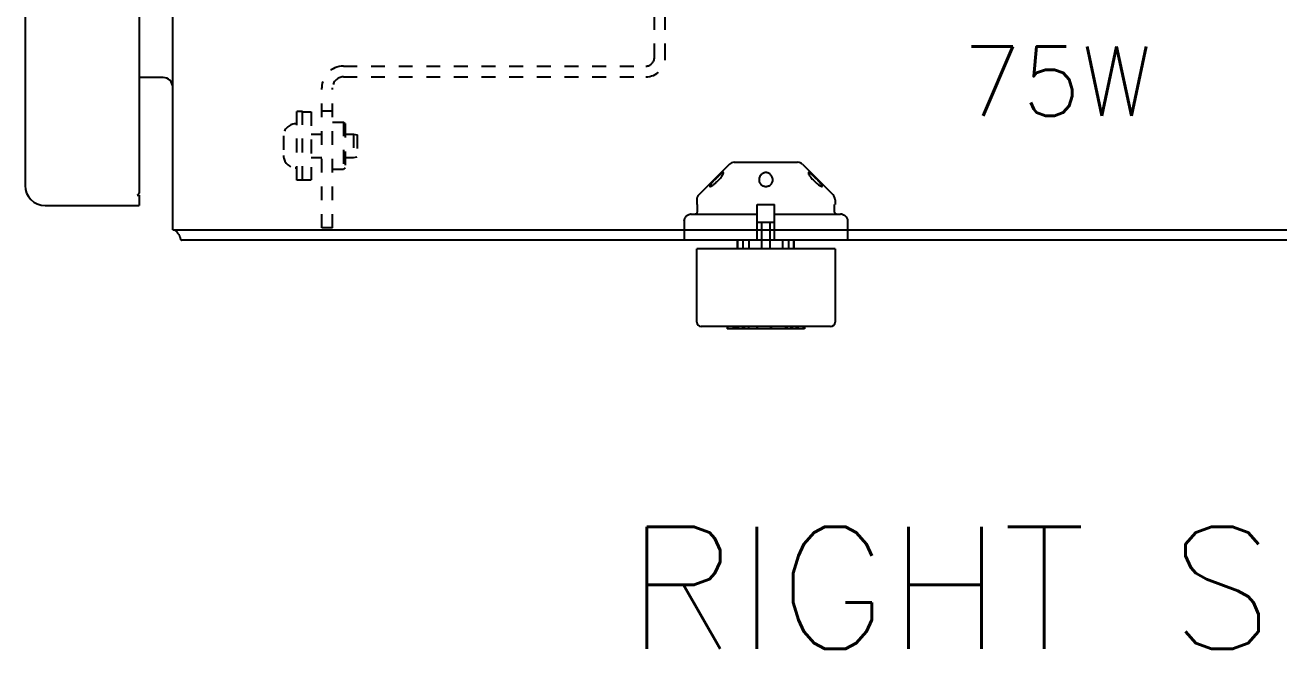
# Model space of a CAD drawing. Header units: inches. Extents: x -89 to 114, y 2 to 66.
# Drawn here: x 96.8 to 105.87, y 1.62 to 6.13 of the extents above; entities that cross this region are included whole.
import ezdxf
from ezdxf.enums import TextEntityAlignment as Align

# ---------------------------------------------------------------- set-up
doc = ezdxf.new("R2010")
doc.units = ezdxf.units.IN
doc.header["$LTSCALE"] = 0.25
doc.header["$MEASUREMENT"] = 0
doc.linetypes.add('HIDDEN2', pattern=[0.1875, 0.125, -0.0625])
for name, color, linetype in [('HIDDEN', 7, 'HIDDEN2'), ('INTERIOR', 7, 'HIDDEN2'), ('MISC', 7, 'Continuous')]:
    doc.layers.add(name, color=color, linetype=linetype)
doc.styles.get("Standard").update_dxf_attribs({"font": 'romans.shx'})
doc.styles.add('WD', font='romans.shx')

# ---------------------------------------------------------------- blocks, each defined once
blk = doc.blocks.new('SIDE')
at = {"linetype": 'Continuous'}
for p, q in [((58.694, 4.6473), (58.694, 64.4973)), ((58.4511, 64.2323), (58.4511, 4.9123)), ((57.6261, 64.1773), (57.6261, 4.9673)), ((58.624, 5.7473), (58.4511, 5.7473)), ((58.4361, 4.8973), (58.4511, 4.8973)), ((58.4511, 4.8973), (58.4511, 4.8223)), ((57.7711, 4.8223), (58.4511, 4.8223)), ((58.694, 4.6473), (74.694, 4.6473)), ((74.631, 4.5723), (58.757, 4.5723))]:
    blk.add_line(p, q, dxfattribs=at)
for points in [[(58.7358, 4.6155), (58.737, 4.6141), (58.7381, 4.6125), (58.7392, 4.6107), (58.7403, 4.6087), (58.7413, 4.6064), (58.7422, 4.604), (58.7431, 4.6015), (58.7439, 4.5989), (58.7446, 4.5963), (58.7453, 4.5938), (58.7467, 4.5889)], [(58.7467, 4.5889), (58.7473, 4.5867), (58.7479, 4.5846), (58.7485, 4.5827), (58.7491, 4.5809), (58.7498, 4.5792), (58.7506, 4.5776), (58.7513, 4.5763), (58.752, 4.5752), (58.7528, 4.5743), (58.7535, 4.5736), (58.7543, 4.573), (58.7552, 4.5726), (58.7561, 4.5724), (58.757, 4.5723)]]:
    blk.add_lwpolyline(points, dxfattribs=at)
for centre, radius, start, end in [((58.624, 5.6773), 0.07, 0, 90), ((57.7711, 4.9673), 0.145, 180, 270), ((58.4361, 4.9123), 0.015, 270, 0), ((58.839, 4.7173), 0.145, 208.86845, 224.60138)]:
    blk.add_arc(centre, radius, start, end, dxfattribs=at)
at = {"linetype": 'Continuous', "insert": (66.8315, 2.5), "char_height": 0.882353, "width": 10.522633, "attachment_point": 2, "line_spacing_factor": 0.9}
blk.add_mtext('{\\Fromans|c0;RIGHT }SIDE VIEW', dxfattribs=at)
blk = doc.blocks.new('SCE-DF60EL36LP_SIDE')
at = {"color": 0}
for p, q in [((75.2244, 2.4471), (75.2244, 3.3986)), ((75.3024, 2.4471), (75.3024, 3.3986)), ((72.9746, 2.3846), (75.1619, 2.3846)), ((72.9746, 2.3066), (75.1619, 2.3066)), ((72.8184, 1.2146), (72.8184, 2.2284)), ((72.8964, 1.2146), (72.8964, 2.2284)), ((72.6794, 2.0564), (72.6374, 2.0564)), ((72.6374, 1.5604), (72.6374, 2.0564)), ((72.6794, 1.5604), (72.6794, 2.0564)), ((72.6794, 2.0534), (72.7404, 2.0534)), ((72.7404, 2.0534), (72.7404, 1.5634)), ((72.8964, 2.0586), (72.8184, 2.0586)), ((72.8964, 1.9784), (72.9764, 1.9784)), ((72.9864, 1.9684), (72.9764, 1.9784)), ((72.9764, 1.9784), (72.9764, 1.6384)), ((72.9764, 1.9034), (72.9864, 1.9134)), ((72.9864, 1.9684), (72.9864, 1.6484)), ((72.5419, 1.8794), (72.5419, 1.8783)), ((72.5419, 1.8783), (72.5419, 1.7384)), ((72.7404, 1.8934), (72.8184, 1.8934)), ((72.9764, 1.9034), (72.9764, 1.8934)), ((72.9864, 1.8934), (73.0466, 1.8934)), ((73.0466, 1.8934), (73.0749, 1.8884)), ((73.0466, 1.8934), (73.0466, 1.7234)), ((73.0749, 1.8884), (73.0749, 1.7284)), ((72.5419, 1.7384), (72.5419, 1.7373)), ((72.7404, 1.7234), (72.8184, 1.7234)), ((72.9764, 1.7234), (72.9764, 1.7134)), ((72.9864, 1.7234), (73.0466, 1.7234)), ((73.0466, 1.7234), (73.0749, 1.7284)), ((72.8964, 1.6384), (72.9764, 1.6384)), ((72.9764, 1.7134), (72.9864, 1.7034)), ((72.9864, 1.6484), (72.9764, 1.6384)), ((72.6794, 1.5604), (72.6374, 1.5604)), ((72.6794, 1.5634), (72.7404, 1.5634)), ((72.8964, 1.2146), (72.8184, 1.2146))]:
    blk.add_line(p, q, dxfattribs=at)
for centre, radius, start, end in [((72.9746, 2.2284), 0.1562, 90, 180), ((75.1619, 2.4471), 0.1405, 270, 0), ((75.1619, 2.4471), 0.0625, 270, 0), ((72.9746, 2.2284), 0.0782, 90, 180), ((72.6319, 1.8784), 0.09, 93.22459, 179.32802), ((72.6274, 1.9582), 0.01, 360, 93.22459), ((72.6319, 1.7384), 0.09, 180.67198, 266.77541), ((72.6274, 1.6585), 0.01, 266.77541, 0)]:
    blk.add_arc(centre, radius, start, end, dxfattribs=at)
blk = doc.blocks.new('SCE-TSH75')

msp = doc.modelspace()

# ---------------------------------------------------------------- linework, layer by layer
at = {"color": 7, "linetype": 'Continuous'}
for p, q in [((101.8952, 5.1202), (101.6745, 4.8994)), ((101.9305, 5.1348), (102.3891, 5.1348)), ((102.4245, 5.1202), (102.6452, 4.8994)), ((101.6598, 4.8641), (101.6598, 4.8285)), ((101.6598, 4.8285), (101.6637, 4.8285)), ((101.6637, 4.7748), (101.6637, 4.8285)), ((102.0973, 4.5723), (102.0973, 4.8285)), ((102.0973, 4.8285), (102.2223, 4.8285)), ((102.2223, 4.5723), (102.2223, 4.8285)), ((102.6559, 4.8285), (102.6598, 4.8285)), ((102.6559, 4.7748), (102.6559, 4.8285)), ((102.6598, 4.8641), (102.6598, 4.8285)), ((101.6197, 4.7598), (101.6141, 4.7595)), ((101.6197, 4.7598), (102.0973, 4.7598)), ((101.651, 4.76), (101.6486, 4.7598)), ((102.2223, 4.7598), (102.7, 4.7598)), ((102.671, 4.7598), (102.6686, 4.76)), ((101.5694, 4.7098), (101.5694, 4.5723)), ((102.2223, 4.7003), (102.0973, 4.7003)), ((102.1299, 4.5093), (102.1299, 4.7003)), ((102.1897, 4.5093), (102.1897, 4.7003)), ((102.7503, 4.7098), (102.7503, 4.5723)), ((102.0973, 4.5723), (101.5694, 4.5723)), ((101.9548, 4.5093), (101.9548, 4.5723)), ((101.957, 4.5093), (101.957, 4.5723)), ((101.9953, 4.5093), (101.9953, 4.5723)), ((102.0375, 4.5093), (102.0375, 4.5723)), ((102.7503, 4.5723), (102.2223, 4.5723)), ((102.2821, 4.5093), (102.2821, 4.5723)), ((102.3244, 4.5093), (102.3244, 4.5723)), ((102.3626, 4.5093), (102.3626, 4.5723)), ((102.3648, 4.5093), (102.3648, 4.5723)), ((101.6598, 3.9793), (101.6598, 4.5093)), ((102.6598, 4.5093), (101.6598, 4.5093)), ((102.6598, 4.5093), (102.6598, 3.9793)), ((102.6273, 3.9468), (101.6923, 3.9468)), ((101.8799, 3.9468), (101.8799, 3.9318)), ((102.4398, 3.9318), (101.8799, 3.9318)), ((101.8817, 3.9468), (101.8817, 3.9318)), ((101.8824, 3.9468), (101.8824, 3.9318)), ((101.922, 3.9468), (101.922, 3.9318)), ((101.9238, 3.9468), (101.9238, 3.9318)), ((101.9291, 3.9468), (101.9291, 3.9318)), ((101.9316, 3.9318), (101.9316, 3.9468)), ((101.9366, 3.9468), (101.9366, 3.9318)), ((101.9448, 3.9468), (101.9448, 3.9318)), ((101.9508, 3.9468), (101.9508, 3.9318)), ((101.951, 3.9468), (101.951, 3.9318)), ((101.9553, 3.9468), (101.9553, 3.9318)), ((101.9598, 3.9468), (101.9598, 3.9318)), ((101.9902, 3.9468), (101.9902, 3.9318)), ((101.9917, 3.9468), (101.9917, 3.9318)), ((101.9931, 3.9468), (101.9931, 3.9318)), ((102.0031, 3.9468), (102.0031, 3.9318)), ((102.0333, 3.9468), (102.0333, 3.9318)), ((102.0944, 3.9468), (102.0944, 3.9318)), ((102.0952, 3.9468), (102.0952, 3.9318)), ((102.0954, 3.9468), (102.0954, 3.9318)), ((102.1926, 3.9468), (102.1926, 3.9318)), ((102.1977, 3.9468), (102.1977, 3.9318)), ((102.3005, 3.9468), (102.3005, 3.9318)), ((102.3049, 3.9468), (102.3049, 3.9318)), ((102.3095, 3.9468), (102.3095, 3.9318)), ((102.3106, 3.9468), (102.3106, 3.9318)), ((102.3392, 3.9468), (102.3392, 3.9318)), ((102.3393, 3.9468), (102.3393, 3.9318)), ((102.3442, 3.9468), (102.3442, 3.9318)), ((102.345, 3.9468), (102.345, 3.9318)), ((102.3468, 3.9468), (102.3468, 3.9318)), ((102.3492, 3.9468), (102.3492, 3.9318)), ((102.3502, 3.9468), (102.3502, 3.9318)), ((102.3791, 3.9468), (102.3791, 3.9318)), ((102.3799, 3.9468), (102.3799, 3.9318)), ((102.387, 3.9468), (102.387, 3.9318)), ((102.3916, 3.9468), (102.3916, 3.9318)), ((102.4289, 3.9468), (102.4289, 3.9318)), ((102.4341, 3.9468), (102.4341, 3.9318)), ((102.4387, 3.9468), (102.4387, 3.9318)), ((102.4398, 3.9468), (102.4398, 3.9318)), ((102.4398, 3.9468), (102.4398, 3.9318))]:
    msp.add_line(p, q, dxfattribs=at)
for points in [[(101.7877, 5.0065), (101.781, 4.9993), (101.7748, 4.9926), (101.7694, 4.9865), (101.7647, 4.9809), (101.7609, 4.976), (101.7578, 4.9718), (101.7556, 4.9683), (101.7541, 4.9654), (101.7533, 4.9632), (101.7532, 4.962)], [(101.7532, 4.962), (101.7532, 4.9615), (101.7537, 4.9604), (101.7548, 4.9599), (101.7563, 4.9598), (101.7584, 4.9603), (101.761, 4.9612), (101.764, 4.9626), (101.7675, 4.9645), (101.7715, 4.9669), (101.776, 4.9698), (101.7809, 4.9733), (101.7863, 4.9773), (101.7921, 4.9819), (101.7983, 4.9872), (101.8049, 4.9931), (101.8117, 4.9995), (101.8186, 5.0065)], [(101.8532, 5.057), (101.8531, 5.0578), (101.8526, 5.059), (101.8517, 5.0597), (101.8503, 5.0598), (101.8485, 5.0594), (101.8463, 5.0585), (101.8437, 5.057), (101.8407, 5.0551), (101.8372, 5.0526), (101.8333, 5.0496), (101.8289, 5.0459), (101.8241, 5.0417), (101.8189, 5.0371), (101.8134, 5.032), (101.8075, 5.0263), (101.8011, 5.0201), (101.7945, 5.0135), (101.7877, 5.0065)], [(101.8186, 5.0065), (101.8252, 5.0136), (101.8311, 5.0204), (101.8362, 5.0267), (101.8406, 5.0325), (101.8443, 5.0378), (101.8473, 5.0426), (101.8496, 5.0468), (101.8514, 5.0504), (101.8525, 5.0535), (101.8531, 5.056), (101.8532, 5.057)], [(102.1598, 5.0598), (102.1552, 5.0596), (102.1505, 5.0588), (102.1458, 5.0575), (102.1412, 5.0557), (102.1366, 5.0532), (102.1321, 5.0502), (102.1278, 5.0467), (102.1237, 5.0425), (102.12, 5.0378), (102.1167, 5.0325), (102.114, 5.0268), (102.1118, 5.0205), (102.1103, 5.0138), (102.1098, 5.0065)], [(102.1098, 5.0065), (102.1103, 4.9998), (102.1116, 4.9936), (102.1136, 4.9879), (102.1163, 4.9827), (102.1196, 4.9781), (102.1233, 4.974), (102.1274, 4.9705), (102.1318, 4.9675), (102.1363, 4.965), (102.141, 4.9631), (102.1457, 4.9616), (102.1504, 4.9606), (102.1551, 4.96), (102.1598, 4.9598)], [(102.2098, 5.0065), (102.2093, 5.0137), (102.2079, 5.0204), (102.2057, 5.0266), (102.203, 5.0324), (102.1997, 5.0376), (102.196, 5.0424), (102.192, 5.0465), (102.1877, 5.0502), (102.1831, 5.0532), (102.1785, 5.0557), (102.1738, 5.0575), (102.169, 5.0588), (102.1644, 5.0596), (102.1598, 5.0598)], [(102.1598, 4.9598), (102.1646, 4.96), (102.1694, 4.9606), (102.1742, 4.9617), (102.1789, 4.9631), (102.1835, 4.9651), (102.1879, 4.9675), (102.1922, 4.9705), (102.1963, 4.974), (102.2, 4.978), (102.2032, 4.9826), (102.2059, 4.9878), (102.208, 4.9935), (102.2093, 4.9997), (102.2098, 5.0065)], [(102.5319, 5.0065), (102.525, 5.0136), (102.5182, 5.0204), (102.5117, 5.0267), (102.5056, 5.0325), (102.4999, 5.0378), (102.4946, 5.0426), (102.4897, 5.0468), (102.4853, 5.0504), (102.4812, 5.0535), (102.4776, 5.056), (102.4747, 5.0578), (102.4722, 5.059), (102.4701, 5.0597), (102.4685, 5.0598), (102.4674, 5.0594), (102.4667, 5.0585), (102.4665, 5.057)], [(102.4665, 5.057), (102.4667, 5.0551), (102.4674, 5.0526), (102.4686, 5.0496), (102.4705, 5.0459), (102.4729, 5.0417), (102.4758, 5.0371), (102.4794, 5.032), (102.4837, 5.0263), (102.4887, 5.0201), (102.4945, 5.0135), (102.501, 5.0065)], [(102.501, 5.0065), (102.5081, 4.9993), (102.5152, 4.9926), (102.5221, 4.9865), (102.5288, 4.9809), (102.535, 4.976), (102.5408, 4.9718), (102.5459, 4.9683), (102.5505, 4.9654), (102.5545, 4.9632), (102.558, 4.9615), (102.5608, 4.9604), (102.563, 4.9599), (102.5647, 4.9598), (102.5658, 4.9603), (102.5664, 4.9612), (102.5665, 4.962)], [(102.5665, 4.962), (102.5664, 4.9626), (102.5659, 4.9645), (102.5648, 4.9669), (102.5631, 4.9698), (102.5608, 4.9733), (102.5578, 4.9773), (102.5541, 4.9819), (102.5496, 4.9872), (102.5444, 4.9931), (102.5385, 4.9995), (102.5319, 5.0065)], [(101.5694, 4.7098), (101.5697, 4.7153), (101.5706, 4.7208), (101.5722, 4.7262), (101.5743, 4.7315), (101.5771, 4.7364), (101.5803, 4.741), (101.584, 4.7451), (101.5882, 4.7488), (101.5928, 4.7521), (101.5978, 4.7548), (101.6031, 4.757), (101.6086, 4.7586), (101.6141, 4.7595)], [(101.651, 4.76), (101.6533, 4.7605), (101.6555, 4.7614), (101.6575, 4.7627), (101.6593, 4.7642), (101.6609, 4.766), (101.6621, 4.768), (101.663, 4.7702), (101.6635, 4.7725), (101.6637, 4.7748)], [(102.6559, 4.7748), (102.6561, 4.7725), (102.6566, 4.7702), (102.6575, 4.768), (102.6588, 4.766), (102.6603, 4.7642), (102.6621, 4.7627), (102.6641, 4.7614), (102.6663, 4.7605), (102.6686, 4.76)], [(102.7111, 4.7586), (102.7055, 4.7595), (102.7, 4.7598)], [(102.7111, 4.7586), (102.7165, 4.757), (102.7218, 4.7548), (102.7268, 4.7521), (102.7314, 4.7488), (102.7356, 4.7451), (102.7393, 4.741), (102.7425, 4.7364), (102.7453, 4.7315), (102.7475, 4.7262), (102.749, 4.7208), (102.75, 4.7153), (102.7503, 4.7098)]]:
    msp.add_lwpolyline(points, dxfattribs=at)
for centre, radius, start, end in [((101.9305, 5.0848), 0.05, 90, 135), ((102.3891, 5.0848), 0.05, 45, 90), ((101.7098, 4.8641), 0.05, 135, 180), ((102.6098, 4.8641), 0.05, 0, 45), ((101.6923, 3.9793), 0.0325, 180, 270), ((102.6273, 3.9793), 0.0325, 270, 0)]:
    msp.add_arc(centre, radius, start, end, dxfattribs=at)

# ---------------------------------------------------------------- block references
msp.add_blockref('SIDE', (39.1754, 0))
at = {"layer": 'HIDDEN'}
msp.add_blockref('SCE-DF60EL36LP_SIDE', (26.129, 3.4451), dxfattribs=at)
at = {"layer": 'INTERIOR'}
ref = msp.add_blockref('SCE-TSH75', (102.8897, 6.1818), dxfattribs=at)
ref.add_attrib('RATING1', '75W', dxfattribs={"layer": 'MISC', "height": 0.5, "style": 'WD', "flags": 8}).set_placement((104.2677, 5.4702), align=Align.CENTER)

doc.saveas('drawing.dxf')
